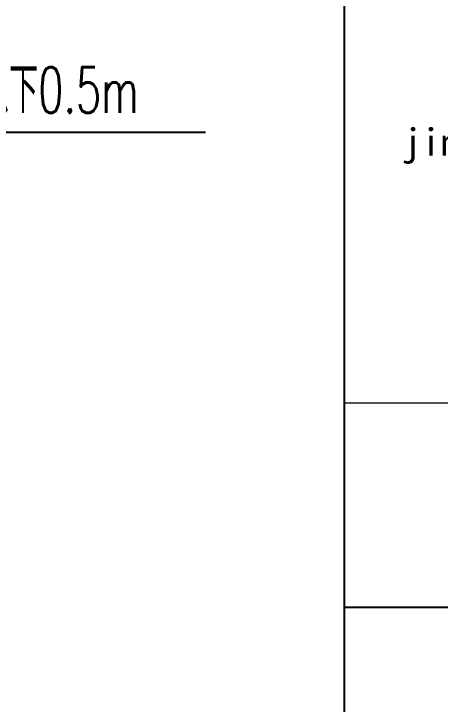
# Model space of a CAD drawing. Extents: x 8254 to 366479, y -216343 to -120021.
# Drawn here: x 121440 to 123068, y -186986 to -184348 of the extents above; entities that cross this region are included whole.
import ezdxf

# ---------------------------------------------------------------- set-up
doc = ezdxf.new("R2010")
doc.units = 0
doc.header["$LTSCALE"] = 500
doc.header["$MEASUREMENT"] = 0
doc.layers.get('0').update_dxf_attribs({"linetype": 'CONTINUOUS'})
doc.layers.add('PUB_TITLE', color=4, linetype='CONTINUOUS')
doc.layers.add('TEXT_污水', color=7, linetype='CONTINUOUS')
doc.layers.add('T－图例', color=7, linetype='CONTINUOUS', lineweight=0)
doc.styles.add('_TWT_PIPEDN', font='SIMPLEX', dxfattribs={"width": 0.8, "height": 3.5, "bigfont": 'HZTXT'})
doc.styles.add('TG_LINETYPE', font='SIMPLEX', dxfattribs={"width": 0.8, "height": 3, "bigfont": 'HZTXT'})
doc.styles.add('宋体', font='SimSun.ttf', dxfattribs={"width": 0.8})
doc.linetypes.add('TG_W', pattern='A,2,-0.3,["W",TG_LINETYPE,S=0.1,R=0,X=-0.23,Y=-0.15],0', length=2.3)

msp = doc.modelspace()

# ---------------------------------------------------------------- linework, layer by layer
msp.add_line((121059.669, -184800.177), (122171.551, -184800.177))
at = {"color": 7}
msp.add_line((122703.134, -186614.902), (125821.08, -186614.902), dxfattribs=at)
at = {"layer": 'PUB_TITLE', "color": 7}
msp.add_line((122703.134, -199391.405), (122703.134, -179391.405), dxfattribs=at)
at = {"layer": 'T－图例', "color": 7}
msp.add_line((122703.134, -185833.957), (125821.08, -185833.957), dxfattribs=at)

# ---------------------------------------------------------------- texts
at = {"color": 7, "style": '宋体'}
msp.add_text('jingxianguihuajianzhushejiyanjiuyuan', height=104.10629, dxfattribs=at).set_placement((122926.345, -184890))
at = {"layer": 'TEXT_污水', "linetype": 'TG_W', "style": '_TWT_PIPEDN', "width": 0.64}
msp.add_text('地面以下0.5m', height=175, dxfattribs=at).set_placement((121085.545, -184726.677))

doc.saveas('drawing.dxf')
